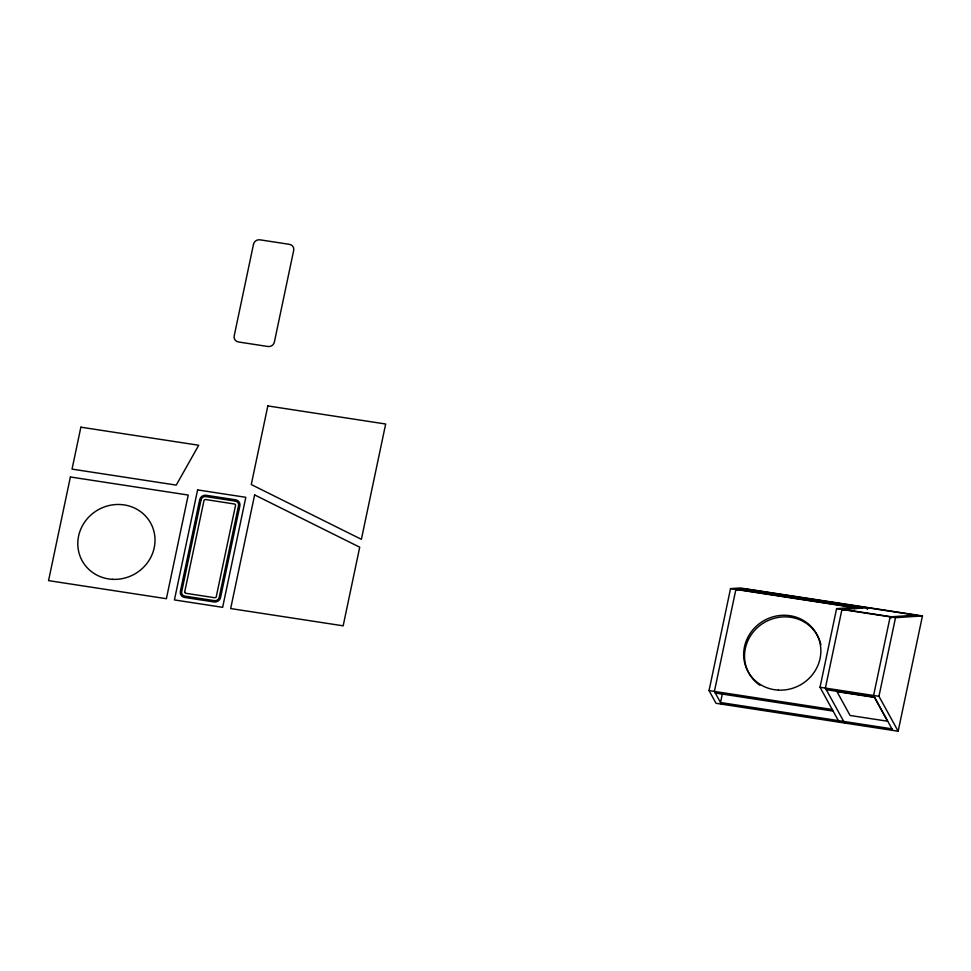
<?xml version="1.0" encoding="UTF-8"?>
<svg xmlns="http://www.w3.org/2000/svg" width="971" height="971" viewBox="0 0 971 971"><rect width="100%" height="100%" fill="white"/><g stroke="black" fill="none" stroke-linecap="round" stroke-linejoin="round"><path stroke-width="1.46" d="M709.048 690.599L730.532 588.62L740.327 587.977L922.45 615.917L898.151 731.236L716.028 703.295L709.048 690.599L832.244 709.498M736.977 590.016L737.11 589.361L854.953 607.433L854.686 608.744M722.388 693.682L720.518 702.531L891.924 728.833M744.187 590.186L744.454 588.875L915.871 615.177L915.592 616.488M839.235 722.206L820.022 687.262L836.589 608.635L863.522 606.875M842.962 610.358L843.168 609.375L891.378 616.767L891.099 618.078M862.03 608.271L862.309 606.96M867.309 609.424L867.661 607.785M898.151 731.236L878.949 696.304L895.517 617.677L922.45 615.917M745.679 588.802L735.884 589.433L714.401 691.413L721.392 704.121M868.887 607.7L841.942 609.46L825.386 688.087L844.588 723.019M917.097 615.092L890.152 616.852L873.597 695.479L892.798 730.423M730.532 588.62L853.727 607.518M836.589 608.635L895.517 617.677M820.022 687.262L878.949 696.304M826.26 689.677L874.47 697.069M715.275 693.003L833.118 711.088M759.844 685.223A39.095 36.947 -28.8 0 1 762.417 623.698A39.095 36.947 -28.8 0 1 820.896 644.768M184.648 592.189L185.51 593.245L214.979 597.772L216.157 597.189L235.577 505.211L235.031 504.095L205.269 499.482L204.092 500.065L184.648 592.116M70.385 476.979L48.55 580.622L166.393 598.706L188.228 495.052L70.385 476.979M80.872 427.179L72.036 469.114L176.249 485.099L198.715 445.252L80.872 427.179M197.611 489.918L174.428 599.932L222.638 607.324L245.809 497.31L197.611 489.918M199.686 499.713L180.375 591.375A5.535 5.231 -28.8 0 0 184.636 597.444L214.093 601.959A5.535 5.231 -28.8 0 0 220.551 597.541L239.861 505.867A5.535 5.231 -28.8 0 0 235.613 499.81L206.155 495.283A5.535 5.231 -28.8 0 0 199.686 499.713M253.504 244.243L234.193 335.917A5.535 5.231 -28.8 0 0 238.453 341.974L267.911 346.501A5.535 5.231 -28.8 0 0 274.368 342.083L293.679 250.409A5.535 5.231 -28.8 0 0 289.431 244.34L259.973 239.825A5.535 5.231 -28.8 0 0 253.504 244.243M201.033 499.907L181.723 591.582A4.151 3.92 -28.8 0 0 184.903 596.133L214.373 600.648A4.151 3.92 -28.8 0 0 219.215 597.335L238.526 505.66A4.151 3.92 -28.8 0 0 235.334 501.121L205.876 496.594A4.151 3.92 -28.8 0 0 201.033 499.907M267.826 405.927L251.271 484.553L361.382 539.33L385.669 424.011L267.826 405.927M254.62 494.907L230.673 608.562L343.164 625.822L359.719 547.195L254.62 494.907M874.47 697.409L836.978 691.655L850.074 715.469L887.567 721.222L874.47 697.409M778.402 690.114A39.095 36.947 -28.8 0 0 817.448 635.702A39.095 36.947 -28.8 0 0 750.923 632.315A39.095 36.947 -28.8 0 0 778.402 690.114M112.551 579.323A39.095 36.947 -28.8 0 0 151.597 524.91A39.095 36.947 -28.8 0 0 85.06 521.524A39.095 36.947 -28.8 0 0 112.551 579.323"/></g></svg>
